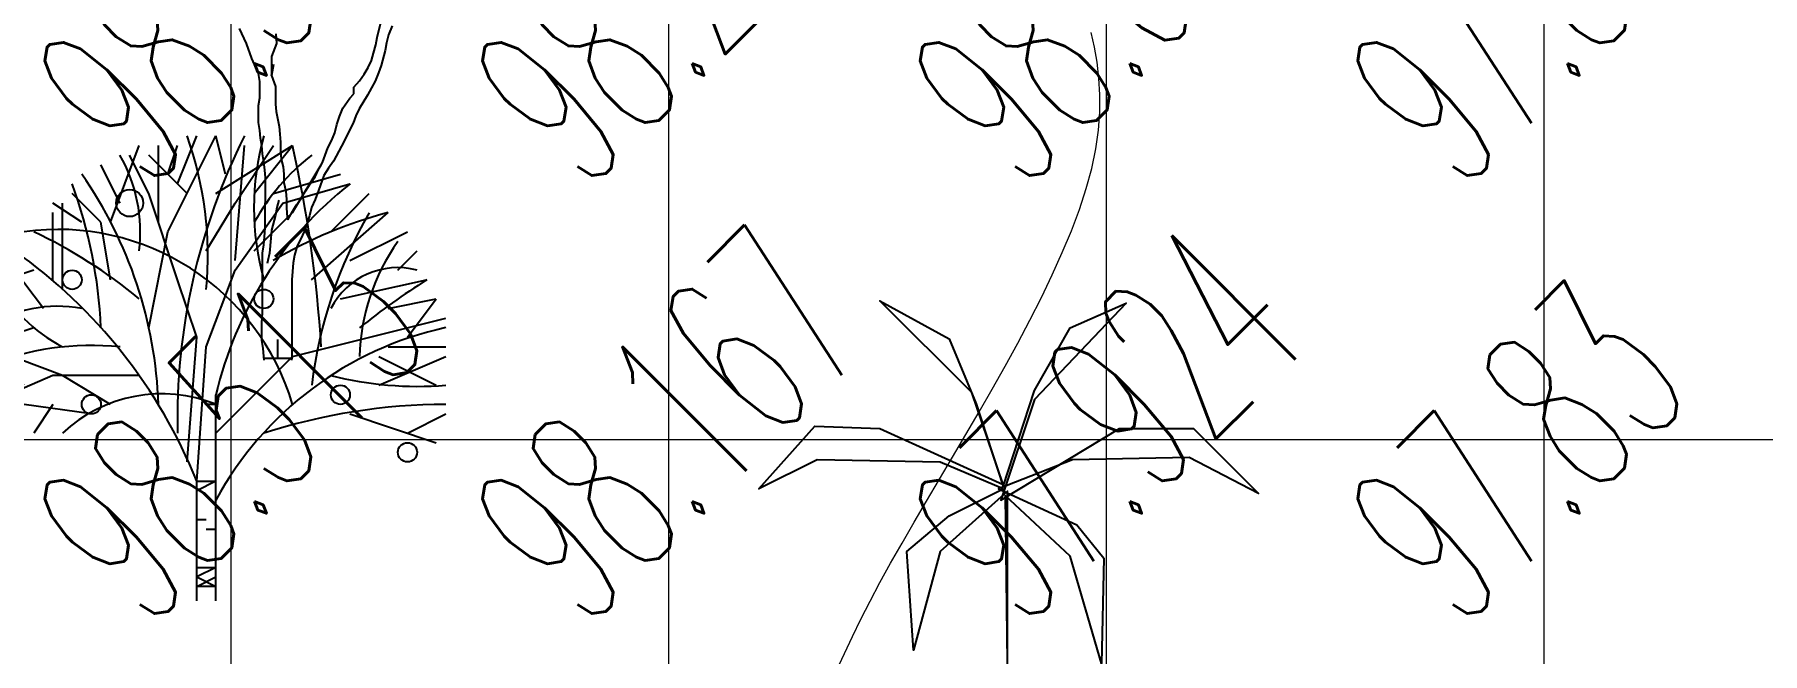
# Model space of a CAD drawing. Header units: millimetres. Extents: x 684983 to 685377, y 990360 to 990509.
# Drawn here: x 685043.12 to 685051.01, y 990421.06 to 990423.89 of the extents above; entities that cross this region are included whole.
import ezdxf

# ---------------------------------------------------------------- set-up
doc = ezdxf.new("R2010")
doc.units = ezdxf.units.MM
for name, color, linetype in [('ANJILI', 7, 'Continuous'), ('SYMBOLS', 7, 'Continuous'), ('TREE', 3, 'Continuous'), ('VAYANA TREE', 7, 'Continuous')]:
    doc.layers.add(name, color=color, linetype=linetype)
for name, color, linetype, lineweight in [('CON_1', 7, 'Continuous', 9), ('grid', 8, 'Continuous', 9), ('GRID LEVELS', 7, 'Continuous', 13)]:
    doc.layers.add(name, color=color, linetype=linetype, lineweight=lineweight)
doc.styles.get("Standard").update_dxf_attribs({"font": 'RomanS'})

# ---------------------------------------------------------------- blocks, each defined once
blk = doc.blocks.new('seee')
at = {"color": 84}
for p, q in [((11584.47, -3022.44, 6505.24), (11582.23, -3017.5, 6505.24)), ((11627.54, -3020.46, 6505.24), (11628.89, -3015.08, 6505.24)), ((11632.48, -3016.65, 6505.24), (11631.36, -3019.57, 6505.24)), ((11586.26, -3027.38, 6505.24), (11584.47, -3022.44, 6505.24)), ((11594.34, -3022.45, 6505.24), (11592.76, -3026.71, 6505.24)), ((11594.12, -3019.31, 6505.24), (11594.34, -3022.45, 6505.24)), ((11626.41, -3025.62, 6505.24), (11627.09, -3022.93, 6505.24)), ((11627.09, -3022.93, 6505.24), (11627.54, -3020.46, 6505.24)), ((11630.23, -3024.72, 6505.24), (11628.88, -3029.66, 6505.24)), ((11630.68, -3022.26, 6505.24), (11630.23, -3024.72, 6505.24)), ((11631.36, -3019.57, 6505.24), (11630.68, -3022.26, 6505.24)), ((11588.5, -3032.31, 6505.24), (11586.26, -3027.38, 6505.24)), ((11592.76, -3026.71, 6505.24), (11592.76, -3032.99, 6505.24)), ((11592.76, -3032.99, 6505.24), (11593.43, -3029.4, 6505.24)), ((11593.43, -3029.4, 6505.24), (11592.76, -3032.99, 6505.24)), ((11623.27, -3032.57, 6505.24), (11624.62, -3030.33, 6505.24)), ((11624.62, -3030.33, 6505.24), (11625.74, -3028.09, 6505.24)), ((11625.74, -3028.09, 6505.24), (11626.41, -3025.62, 6505.24)), ((11628.88, -3029.66, 6505.24), (11627.98, -3032.13, 6505.24)), ((11588.94, -3035.01, 6505.24), (11588.5, -3032.31, 6505.24)), ((11588.94, -3040.39, 6505.24), (11588.94, -3035.01, 6505.24)), ((11592.76, -3032.99, 6505.24), (11594.1, -3036.58, 6505.24)), ((11619.9, -3036.83, 6505.24), (11621.7, -3034.81, 6505.24)), ((11621.7, -3034.81, 6505.24), (11623.27, -3032.57, 6505.24)), ((11626.86, -3034.82, 6505.24), (11625.73, -3037.06, 6505.24)), ((11627.98, -3032.13, 6505.24), (11626.86, -3034.82, 6505.24)), ((11588.49, -3042.86, 6505.24), (11588.94, -3040.39, 6505.24)), ((11594.1, -3036.58, 6505.24), (11594.1, -3042.41, 6505.24)), ((11616.3, -3043.78, 6505.24), (11618.55, -3040.42, 6505.24)), ((11618.55, -3040.42, 6505.24), (11619.9, -3039.07, 6505.24)), ((11619.9, -3039.07, 6505.24), (11619.9, -3036.83, 6505.24)), ((11624.38, -3039.53, 6505.24), (11621.69, -3044.01, 6505.24)), ((11625.73, -3037.06, 6505.24), (11624.38, -3039.53, 6505.24)), ((11588.48, -3048.47, 6505.24), (11588.49, -3042.86, 6505.24)), ((11594.1, -3042.41, 6505.24), (11594.32, -3044.88, 6505.24)), ((11594.32, -3044.88, 6505.24), (11595.21, -3049.82, 6505.24)), ((11614.28, -3049.16, 6505.24), (11615.18, -3046.47, 6505.24)), ((11615.18, -3046.47, 6505.24), (11616.3, -3043.78, 6505.24)), ((11620.56, -3046.25, 6505.24), (11619.66, -3048.72, 6505.24)), ((11621.69, -3044.01, 6505.24), (11620.56, -3046.25, 6505.24)), ((11588.93, -3051.16, 6505.24), (11588.48, -3048.47, 6505.24)), ((11589.15, -3053.63, 6505.24), (11588.93, -3051.16, 6505.24)), ((11595.21, -3049.82, 6505.24), (11595.43, -3052.29, 6505.24)), ((11595.43, -3052.29, 6505.24), (11595.65, -3054.98, 6505.24)), ((11612.48, -3054.54, 6505.24), (11613.6, -3051.85, 6505.24)), ((11613.6, -3051.85, 6505.24), (11614.28, -3049.16, 6505.24)), ((11619.66, -3048.72, 6505.24), (11615.84, -3056.34, 6505.24)), ((11589.6, -3056.09, 6505.24), (11589.15, -3053.63, 6505.24)), ((11589.82, -3058.79, 6505.24), (11589.6, -3056.09, 6505.24)), ((11590.26, -3061.48, 6505.24), (11589.82, -3058.79, 6505.24)), ((11595.65, -3054.98, 6505.24), (11595.65, -3057.89, 6505.24)), ((11595.65, -3057.89, 6505.24), (11595.87, -3060.59, 6505.24)), ((11609.56, -3061.72, 6505.24), (11611.36, -3056.79, 6505.24)), ((11611.36, -3056.79, 6505.24), (11612.48, -3054.54, 6505.24)), ((11615.84, -3056.34, 6505.24), (11613.15, -3061.28, 6505.24)), ((11590.49, -3064.17, 6505.24), (11590.26, -3061.48, 6505.24)), ((11590.71, -3066.64, 6505.24), (11590.49, -3064.17, 6505.24)), ((11595.87, -3060.59, 6505.24), (11596.54, -3063.05, 6505.24)), ((11596.54, -3063.05, 6505.24), (11596.77, -3065.52, 6505.24)), ((11607.08, -3066.43, 6505.24), (11608.21, -3063.96, 6505.24)), ((11608.21, -3063.96, 6505.24), (11609.56, -3061.72, 6505.24)), ((11611.57, -3063.52, 6505.24), (11610, -3065.98, 6505.24)), ((11613.15, -3061.28, 6505.24), (11611.57, -3063.52, 6505.24)), ((11590.69, -3083.24, 6505.24), (11590.71, -3066.64, 6505.24)), ((11596.77, -3065.52, 6505.24), (11596.76, -3068.21, 6505.24)), ((11596.76, -3068.21, 6505.24), (11597.43, -3071.13, 6505.24)), ((11603.94, -3071.14, 6505.24), (11605.51, -3068.67, 6505.24)), ((11605.51, -3068.67, 6505.24), (11607.08, -3066.43, 6505.24)), ((11610, -3065.98, 6505.24), (11608.2, -3070.92, 6505.24)), ((11595.19, -3074.05, 6505.24), (11594.51, -3076.51, 6505.24)), ((11597.43, -3071.13, 6505.24), (11597.66, -3073.82, 6505.24)), ((11597.66, -3073.82, 6505.24), (11597.65, -3076.74, 6505.24)), ((11599.67, -3077.86, 6505.24), (11601.02, -3075.62, 6505.24)), ((11601.02, -3075.62, 6505.24), (11602.59, -3073.38, 6505.24)), ((11602.59, -3073.38, 6505.24), (11603.94, -3071.14, 6505.24)), ((11607.08, -3073.83, 6505.24), (11605.95, -3076.52, 6505.24)), ((11608.2, -3070.92, 6505.24), (11607.08, -3073.83, 6505.24)), ((11594.06, -3078.98, 6505.24), (11592.71, -3083.91, 6505.24)), ((11594.51, -3076.51, 6505.24), (11594.06, -3078.98, 6505.24)), ((11597.65, -3076.74, 6505.24), (11597.87, -3079.66, 6505.24)), ((11597.87, -3079.66, 6505.24), (11598.1, -3080.55, 6505.24)), ((11598.1, -3080.55, 6505.24), (11599.67, -3077.86, 6505.24)), ((11604.38, -3081.91, 6505.24), (11603.48, -3084.37, 6505.24)), ((11605.28, -3079.21, 6505.24), (11604.38, -3081.91, 6505.24)), ((11605.95, -3076.52, 6505.24), (11605.28, -3079.21, 6505.24)), ((11590.24, -3088.85, 6505.24), (11590.47, -3086.16, 6505.24)), ((11590.47, -3086.16, 6505.24), (11590.69, -3083.24, 6505.24)), ((11592.48, -3086.61, 6505.24), (11592.03, -3091.54, 6505.24)), ((11592.71, -3083.91, 6505.24), (11592.48, -3086.61, 6505.24)), ((11602.36, -3086.84, 6505.24), (11601.23, -3089.08, 6505.24)), ((11603.48, -3084.37, 6505.24), (11602.36, -3086.84, 6505.24)), ((11589.77, -3111.28, 6505.24), (11589.79, -3091.54, 6505.24)), ((11589.79, -3091.54, 6505.24), (11590.24, -3088.85, 6505.24)), ((11592.03, -3091.54, 6505.24), (11591.58, -3094.01, 6505.24)), ((11600.33, -3092.22, 6505.24), (11599.88, -3094.69, 6505.24)), ((11601.23, -3089.08, 6505.24), (11600.33, -3092.22, 6505.24)), ((11591.58, -3094.01, 6505.24), (11591.36, -3094.91, 6505.24)), ((11599.65, -3097.61, 6505.24), (11599.43, -3100.3, 6505.24)), ((11599.88, -3094.69, 6505.24), (11599.65, -3097.61, 6505.24)), ((11599.43, -3100.3, 6505.24), (11599.4, -3126.1, 6505.24)), ((11589.54, -3114.42, 6505.24), (11589.77, -3111.28, 6505.24)), ((11589.54, -3120.25, 6505.24), (11589.54, -3114.42, 6505.24)), ((11589.98, -3122.95, 6505.24), (11589.54, -3120.25, 6505.24)), ((11594.82, -3126.19), (11594.82, -3119.97)), ((11590.3, -3126.75, 6505.24), (11589.98, -3122.95, 6505.24)), ((11590.25, -3126.19), (11599.39, -3126.19)), ((11599.4, -3126.1, 6505.24), (11599.34, -3126.75, 6505.24))]:
    blk.add_line(p, q, dxfattribs=at)
blk = doc.blocks.new('A$C11072AF8')
blk.add_hatch(color=3).paths.add_polyline_path([(0.7827, 0.03, 1), (0.7227, 0.03, 1)])
at = {"color": 3}
blk.add_line((0.7527, 0.03), (0.7578, 0.8082), dxfattribs=at)
blk.add_lwpolyline([(0.7538, 0.8315), (0.7578, 0.8627), (0.7578, 1.4423), (0.553, 1.2582), (0.4711, 0.9582), (0.4506, 1.2582), (0.5803, 1.3673), (0.7441, 1.4491), (0.553, 1.5309), (0.1775, 1.5377), (0, 1.4491), (0.1707, 1.64), (0.3687, 1.6332), (0.7441, 1.4627), (0.6486, 1.7423), (0.3687, 2.0219), (0.5803, 1.9059), (0.6622, 1.7082), (0.7441, 1.4559), (0.8397, 1.7491), (0.9489, 1.94), (1.1196, 2.015), (0.8397, 1.7218), (0.7373, 1.415), (1.0991, 1.6332), (1.3244, 1.6332), (1.5224, 1.4355), (1.3108, 1.5446), (0.9558, 1.5377), (0.7305, 1.4491), (0.9694, 1.34), (1.0513, 1.2377), (1.0445, 0.9173), (0.9489, 1.2446), (0.751, 1.4287), (0.7578, 0.8354), (0.7591, 0.8234)], dxfattribs=at)
blk.add_circle((0.7527, 0.03), 0.03, dxfattribs=at)
blk = doc.blocks.new('A$C0CA14312')
blk.add_blockref('A$C11072AF8', (0, 0))
blk = doc.blocks.new('CCONUT')
at = {"xscale": 0.6000000000000001, "yscale": 0.6000000000000001, "zscale": 0.6000000000000001}
blk.add_blockref('A$C0CA14312', (-0.4516, -0.018), dxfattribs=at)
blk = doc.blocks.new('TREE_E1')
at = {"layer": 'TREE', "linetype": 'ByBlock'}
for p, q in [((-600, 2370), (-420, 2850)), ((-300, 2370), (-300, 2850)), ((-240, 2310), (60, 2910)), ((-240, 2670), (-180, 2850)), ((-180, 2610), (-60, 2910)), ((120, 2670), (60, 2910)), ((60, 2550), (540, 2850)), ((180, 2130), (240, 2850)), ((180, 2490), (420, 2850)), ((300, 2550), (540, 2850)), ((-540, 2490), (-660, 2730)), ((-360, 2550), (-480, 2790)), ((-120, 2550), (-360, 2790)), ((540, 2430), (720, 2730)), ((420, 2550), (840, 2670)), ((480, 2490), (900, 2610)), ((-780, 2370), (-960, 2490)), ((-900, 1950), (-900, 2490)), ((-660, 2370), (-840, 2550)), ((-180, 2010), (-360, 2550)), ((0, 2190), (180, 2490)), ((180, 2070), (480, 2490)), ((780, 2310), (1020, 2550)), ((-960, 2010), (-960, 2430)), ((300, 2190), (540, 2430)), ((660, 2010), (1140, 2430)), ((-600, 2010), (-660, 2370)), ((-360, 1710), (-240, 2310)), ((900, 2130), (1260, 2310)), ((1200, 2070), (1320, 2190)), ((-1080, 2070), (-1260, 2010)), ((-1020, 1830), (-1200, 2070)), ((0, 1590), (180, 2070)), ((-60, 1650), (-180, 2010)), ((840, 1890), (1380, 2010)), ((1140, 1830), (1440, 1890)), ((1260, 1650), (1440, 1890)), ((540, 1530), (1500, 1770)), ((-1080, 1710), (-1440, 1590)), ((-120, 870), (-60, 1650)), ((-1140, 1350), (-1440, 1530)), ((-900, 1410), (-1380, 1590)), ((-60, 750), (0, 1590)), ((60, 1050), (540, 1530)), ((1080, 1350), (1500, 1530)), ((1080, 1530), (1440, 1350)), ((1140, 1590), (1500, 1590)), ((-1260, 1410), (-1380, 1350)), ((-960, 1410), (-1380, 1230)), ((-420, 1410), (-960, 1410)), ((-600, 1230), (-900, 1410)), ((-720, 1170), (-1140, 1230)), ((-960, 1230), (-1080, 1050)), ((0, 1230), (60, 1170)), ((60, 1230), (0, 1230)), ((60, 0), (60, 1290)), ((900, 1170), (1440, 990)), ((1260, 1050), (1500, 1170)), ((-60, 0), (-60, 750)), ((60, 750), (-60, 690)), ((-60, 750), (60, 750)), ((-60, 510), (0, 510)), ((0, 450), (60, 450)), ((60, 210), (-60, 150)), ((-60, 210), (60, 210)), ((-60, 90), (60, 150)), ((-60, 150), (60, 90)), ((60, 90), (-60, 90))]:
    blk.add_line(p, q, dxfattribs=at)
for centre, radius in [((-480, 2490), 84.9), ((-840, 2010), 60), ((360, 1890), 60), ((840, 1290), 60), ((-720, 1230), 60), ((1260, 930), 60)]:
    blk.add_circle(centre, radius, dxfattribs=at)
for centre, radius, start, end in [((3750, 1140), 3931, 153.2394, 181.3119), ((-2220, 2160), 2230, 354.5962, 19.6538), ((1950, 2460), 1652, 164.1975, 195.8025), ((-7210, 1100), 7945, 3.5358, 12.7244), ((-1380, 2310), 967, 352.875, 29.7449), ((1530, 1680), 1410, 128.0888, 150.7086), ((-3650, 1580), 2993, 2.4896, 20.1303), ((-2970, 1140), 2672, 1.9306, 34.9393), ((2358, 755), 2359, 128.1615, 166.8962), ((1830, -240), 2758, 104.4898, 120.75), ((3510, 1000), 2871, 150.1314, 172.9987), ((-928, 793), 1532, 16.5808, 97.9487), ((-2430, -540), 3154, 50.4038, 64.6538), ((-3078, -468), 3255, 21.9779, 54.757), ((2250, 1500), 1290, 144.4623, 178.6678), ((1200, 1613), 473, 75.3027, 152.6223), ((-450, 2460), 979, 207.3499, 242.6501), ((3870, -1920), 4652, 122.3578, 128.7175), ((-930, 1020), 824, 79.5085, 123.1113), ((1956, -397), 2156, 102.1992, 151.5406), ((-720, -150), 1749, 84.0939, 112.1663), ((1320, 3540), 2197, 255.774, 274.6987), ((-279, 386), 910, 68.1485, 133.0908), ((1509, -2524), 3754, 90.1308, 107.8144)]:
    blk.add_arc(centre, radius, start, end, dxfattribs=at)

msp = doc.modelspace()

# ---------------------------------------------------------------- linework, layer by layer
at = {"layer": 'CON_1', "color": 49, "linetype": 'Continuous', "elevation": 98, "flags": 128}
msp.add_lwpolyline([(685046.7821, 990420.9881), (685046.8169, 990421.0636), (685046.8535, 990421.1408), (685046.8925, 990421.2201), (685046.9345, 990421.3021), (685046.9797, 990421.3871), (685047.0286, 990421.4757), (685047.0809, 990421.5675), (685047.1359, 990421.6621), (685047.193, 990421.7593), (685047.2519, 990421.8587), (685047.3119, 990421.9599), (685047.3724, 990422.0626), (685047.4331, 990422.1663), (685047.4932, 990422.2708), (685047.5522, 990422.3757), (685047.6097, 990422.4807), (685047.6651, 990422.5853), (685047.7178, 990422.6892), (685047.7673, 990422.7921), (685047.813, 990422.8936), (685047.8545, 990422.9934), (685047.8911, 990423.091), (685047.9223, 990423.1862), (685047.9476, 990423.2786), (685047.9665, 990423.3678), (685047.9786, 990423.4535), (685047.9844, 990423.5358), (685047.9847, 990423.6148), (685047.9801, 990423.6905), (685047.9716, 990423.7631), (685047.9597, 990423.8326), (685047.9452, 990423.8991)], dxfattribs=at)
at = {"layer": 'grid'}
for p, q in [((685044.0136, 990509.1548), (685044.0136, 990370.8996)), ((685046.0136, 990509.1548), (685046.0136, 990370.8996)), ((685048.0136, 990509.1548), (685048.0136, 990370.8996)), ((685050.0136, 990509.1548), (685050.0136, 990370.8996)), ((685085.1957, 990422.0381), (684982.7636, 990422.0381))]:
    msp.add_line(p, q, dxfattribs=at)

# ---------------------------------------------------------------- block references
at = {"layer": 'ANJILI', "xscale": 0.01386104931414437, "yscale": 0.01386104931414437, "zscale": 0.01386104931414437}
msp.add_blockref('seee', (684883.5116, 990465.7433, 98.475), dxfattribs=at)
at = {"layer": 'SYMBOLS', "ltscale": 10, "xscale": 2.5, "yscale": 2.5, "zscale": 2.5}
msp.add_blockref('CCONUT', (685047.555, 990419.686, 97.793), dxfattribs=at)
at = {"layer": 'VAYANA TREE', "xscale": 0.0007297647346152902, "yscale": 0.0007297647346152902, "zscale": 0.0007297647346152902}
msp.add_blockref('TREE_E1', (685043.901, 990421.303, 98.545), dxfattribs=at)

# ---------------------------------------------------------------- texts
at = {"layer": 'GRID LEVELS', "width": 0.5}
for s, p in [('97.876', (685049.63, 990423.1578, 97.8756)), ('98.502', (685043.63, 990423.1578, 98.5018)), ('98.001', (685047.63, 990423.1578, 98.001)), ('98.25', (685045.63, 990423.1578, 98.2495)), ('98.513', (685043.63, 990421.1578, 98.5132)), ('98.167', (685045.63, 990421.1578, 98.1665)), ('97.924', (685047.63, 990421.1578, 97.9236)), ('97.83', (685049.63, 990421.1578, 97.8296))]:
    msp.add_text(s, height=0.8, rotation=45, dxfattribs=at).set_placement(p)

doc.saveas('drawing.dxf')
